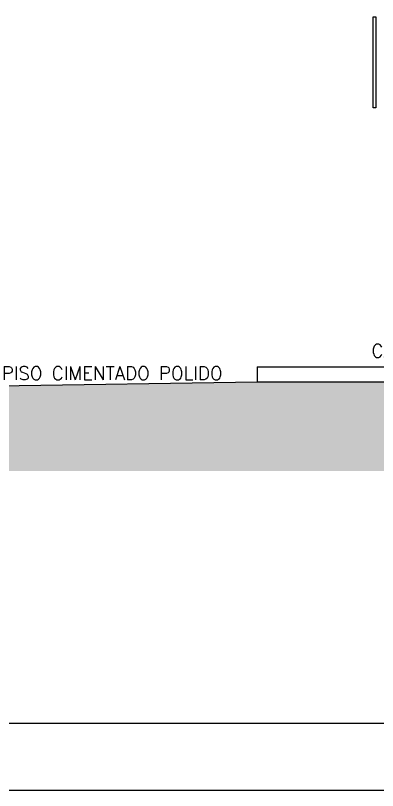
# Model space of a CAD drawing. Header units: millimetres. Extents: x 1111 to 1333, y -447 to -319.
# Drawn here: x 1292.27 to 1296.32, y -447 to -438.32 of the extents above; entities that cross this region are included whole.
import ezdxf

# ---------------------------------------------------------------- set-up
doc = ezdxf.new("R2010")
doc.units = ezdxf.units.MM
for name, color, linetype in [('ARQ-HACHURA', 253, 'Continuous'), ('ARQ-PENA-02', 2, 'Continuous'), ('ARQ-PENA-03', 3, 'Continuous'), ('ARQ-PENA-06', 6, 'Continuous'), ('ARQ-TEXTO3', 3, 'Continuous'), ('CERCAD-1', 1, 'Continuous'), ('CERCAD-2', 7, 'Continuous')]:
    doc.layers.add(name, color=color, linetype=linetype)
doc.styles.add('ROMANS', font='romans')

msp = doc.modelspace()

# ---------------------------------------------------------------- hatches: boundary and pattern name
at = {"layer": 'ARQ-HACHURA'}
h = msp.add_hatch(dxfattribs=at)
h.set_pattern_fill('EARTH', color=256, scale=0.035, angle=45)
h.set_pattern_definition([(45, (70.17412, -99.25588), (0, 0.314308964), [0.22225, -0.22225]), (45, (70.11519, -99.19695), (0, 0.314308964), [0.22225, -0.22225]), (45, (70.05625, -99.13802), (0, 0.314308964), [0.22225, -0.22225]), (135, (70.05625, -99.09873), (-0.314308964, 0), [0.22225, -0.22225]), (135, (70.11519, -99.0398), (-0.314308964, 0), [0.22225, -0.22225]), (135, (70.17412, -98.98086), (-0.314308964, 0), [0.22225, -0.22225])])
h.paths.add_polyline_path([(1306.0761, -442.4238), (1294.9761, -442.4238), (1272.0582, -442.7819), (1272.0248, -443.4238), (1306.0761, -443.4238)])

# ---------------------------------------------------------------- linework, layer by layer
at = {"layer": 'ARQ-PENA-02'}
msp.add_lwpolyline([(1296.3061, -438.3354), (1296.3061, -439.3538), (1296.2761, -439.3538), (1296.2761, -438.3354)], close=True, dxfattribs=at)
at = {"layer": 'ARQ-PENA-03'}
for q in [(1305.7761, -442.2538), (1294.9761, -442.4238)]:
    msp.add_line((1294.9761, -442.2538), q, dxfattribs=at)
at = {"layer": 'ARQ-PENA-06'}
for p, q in [((1272.0379, -442.7822), (1294.9761, -442.4238)), ((1294.9761, -442.4238), (1306.0761, -442.4238))]:
    msp.add_line(p, q, dxfattribs=at)
at = {"layer": 'CERCAD-1'}
msp.add_lwpolyline([(1332.4187, -446.2503), (1269.4187, -446.2503), (1269.4187, -403.3503), (1332.4187, -403.3503)], close=True, dxfattribs=at)
at = {"layer": 'CERCAD-2'}
msp.add_line((1333.1687, -447.0003), (1266.0437, -447.0003), dxfattribs=at)

# ---------------------------------------------------------------- texts
at = {"layer": 'ARQ-TEXTO3', "char_height": 0.15, "attachment_point": 5, "style": 'ROMANS'}
for s, insert, width in [('CALÇADA', (1296.6872, -442.0974), 0.844357), ('PISO CIMENTADO POLIDO', (1293.3503, -442.3274), 4.215137)]:
    msp.add_mtext(s, dxfattribs=dict(at, insert=insert, width=width))

doc.saveas('drawing.dxf')
